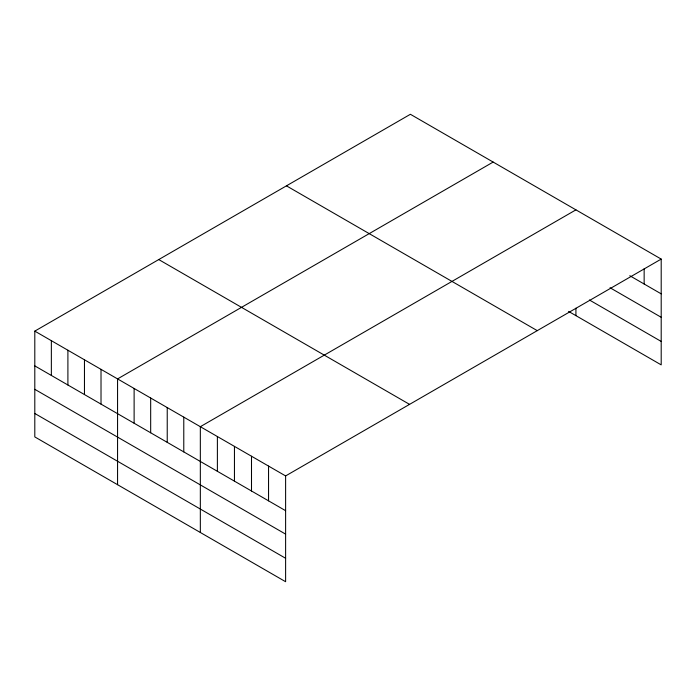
<?xml version="1.0" encoding="UTF-8"?>
<svg xmlns="http://www.w3.org/2000/svg" width="696" height="696" viewBox="0 0 696 696"><rect width="100%" height="100%" fill="white"/><g stroke="black" fill="none" stroke-linecap="round" stroke-linejoin="round"><path stroke-width="1.04" d="M661.2 259.086L285.612 475.925L285.612 581.717L34.8 436.914L34.8 331.122L410.388 114.283L661.2 259.086L661.2 364.878L568.571 311.399M493.16 162.064L117.563 378.911L117.563 484.703M575.923 209.853L200.335 426.691L200.335 532.483M629.784 275.712L661.2 293.851M610.035 287.744L661.2 317.289M589.39 299.976L661.2 341.44M286.447 185.841L537.251 330.644M158.749 259.565L409.553 404.367M34.8 331.122L285.612 475.925M34.8 365.887L285.612 510.69M34.8 389.325L285.612 534.128M34.8 413.476L285.612 558.279M644.148 268.795L644.148 284.003M575.923 308.18L575.923 315.645M268.552 466.085L268.552 500.842M251.5 456.237L251.5 491.002M234.448 446.388L234.448 481.153M217.387 436.54L217.387 471.305M183.779 417.139L183.779 451.904M167.231 407.578L167.231 442.343M150.675 398.025L150.675 432.79M134.119 388.464L134.119 423.229M101.016 369.35L101.016 404.115M84.46 359.797L84.46 394.562M67.903 350.236L67.903 385.001M51.356 340.683L51.356 375.449"/></g></svg>
